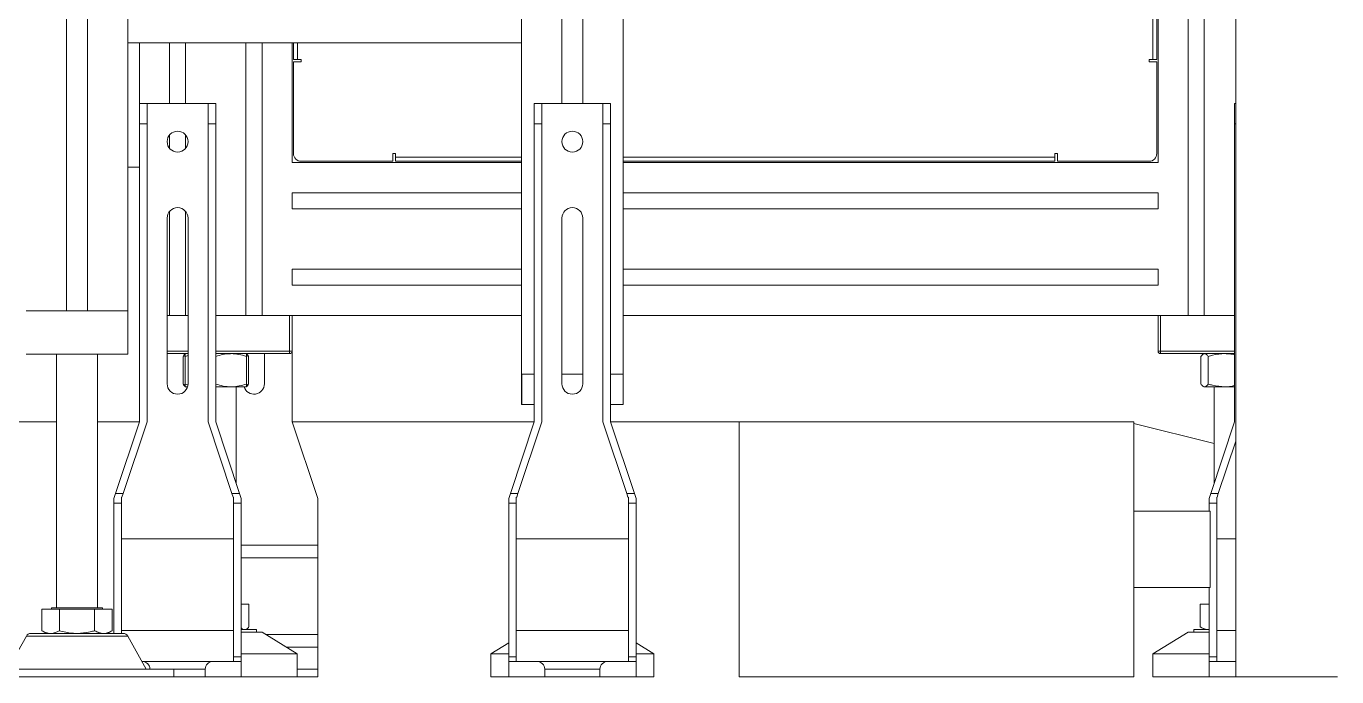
# Model space of a CAD drawing. Header units: millimetres. Extents: x 169 to 14583, y -399 to 10804.
# Drawn here: x 11879 to 12394, y 1076 to 1331 of the extents above; entities that cross this region are included whole.
import ezdxf

# ---------------------------------------------------------------- set-up
doc = ezdxf.new("R2010")
doc.units = ezdxf.units.MM
doc.header["$LTSCALE"] = 35

msp = doc.modelspace()

# ---------------------------------------------------------------- linework, layer by layer
at = {"color": 7, "linetype": 'Continuous', "lineweight": 18}
for p, q in [((12354.243, 1076.159), (12354.243, 2096.159)), ((11895.093, 1219.779), (11895.093, 1839.779)), ((11903.393, 1219.779), (11903.393, 1839.779)), ((11919.243, 1219.779), (11919.243, 1839.779)), ((12089.593, 1301.159), (12089.593, 1829.959)), ((12097.893, 1301.159), (12097.893, 1829.959)), ((12113.743, 1194.959), (12113.743, 1829.959)), ((12073.743, 1194.959), (12073.743, 1749.959)), ((12335.593, 1217.959), (12335.593, 1692.959)), ((12341.893, 1217.959), (12341.893, 1692.959)), ((12323.743, 1277.959), (12323.743, 1632.959)), ((12321.643, 1318.459), (12321.643, 1592.459)), ((12323.243, 1592.459), (12323.243, 1318.459)), ((12073.743, 1340.809), (12073.743, 1324.959)), ((12073.743, 1324.959), (11919.243, 1324.959)), ((11923.743, 1301.159), (11923.743, 1324.959)), ((11935.593, 1301.159), (11935.593, 1324.959)), ((11941.893, 1301.159), (11941.893, 1324.959)), ((11965.593, 1217.959), (11965.593, 1324.959)), ((11971.893, 1217.959), (11971.893, 1324.959)), ((11983.743, 1324.959), (11983.743, 1277.959)), ((11984.243, 1318.459), (11984.243, 1324.959)), ((11985.843, 1324.959), (11985.843, 1318.459)), ((11985.843, 1318.459), (11984.243, 1318.459)), ((11984.243, 1317.459), (11984.243, 1281.459)), ((11987.243, 1317.459), (11984.243, 1317.459)), ((11985.843, 1318.459), (11987.243, 1318.459)), ((11987.243, 1318.459), (11987.243, 1317.459)), ((12320.243, 1318.459), (12321.643, 1318.459)), ((12320.243, 1317.459), (12320.243, 1318.459)), ((12323.243, 1317.459), (12320.243, 1317.459)), ((12323.243, 1318.459), (12321.643, 1318.459)), ((12323.243, 1281.459), (12323.243, 1317.459)), ((11923.743, 1301.159), (11926.743, 1301.159)), ((11923.743, 1301.159), (11923.743, 1293.159)), ((11926.743, 1293.159), (11926.743, 1301.159)), ((11926.743, 1301.159), (11950.743, 1301.159)), ((11950.743, 1301.159), (11953.743, 1301.159)), ((11950.743, 1301.159), (11950.743, 1293.159)), ((11953.743, 1293.159), (11953.743, 1301.159)), ((12078.743, 1301.159), (12081.743, 1301.159)), ((12078.743, 1301.159), (12078.743, 1293.159)), ((12081.743, 1293.159), (12081.743, 1301.159)), ((12081.743, 1301.159), (12105.743, 1301.159)), ((12105.743, 1301.159), (12108.743, 1301.159)), ((12105.743, 1301.159), (12105.743, 1293.159)), ((12108.743, 1293.159), (12108.743, 1301.159)), ((12353.743, 1301.159), (12354.243, 1301.159)), ((12353.743, 1301.159), (12353.743, 1293.159)), ((11923.743, 1293.159), (11923.743, 1176.159)), ((11923.743, 1293.159), (11926.743, 1293.159)), ((11926.743, 1176.159), (11926.743, 1293.159)), ((11950.743, 1293.159), (11950.743, 1176.159)), ((11953.743, 1293.159), (11950.743, 1293.159)), ((11953.743, 1176.159), (11953.743, 1293.159)), ((12078.743, 1293.159), (12078.743, 1176.159)), ((12078.743, 1293.159), (12081.743, 1293.159)), ((12081.743, 1176.159), (12081.743, 1293.159)), ((12105.743, 1293.159), (12105.743, 1176.159)), ((12108.743, 1293.159), (12105.743, 1293.159)), ((12108.743, 1176.159), (12108.743, 1293.159)), ((12353.743, 1293.159), (12353.743, 1176.159)), ((12353.743, 1293.159), (12354.243, 1293.159)), ((11935.593, 1283.535), (11935.593, 1288.783)), ((11941.893, 1283.535), (11941.893, 1288.783)), ((12023.243, 1281.459), (12024.243, 1281.459)), ((12023.243, 1278.459), (12023.243, 1281.459)), ((12024.243, 1281.459), (12024.243, 1280.059)), ((12283.243, 1281.459), (12284.243, 1281.459)), ((12283.243, 1280.059), (12283.243, 1281.459)), ((12284.243, 1281.459), (12284.243, 1278.459)), ((11983.743, 1277.959), (12073.743, 1277.959)), ((11987.243, 1278.459), (12023.243, 1278.459)), ((12024.243, 1278.459), (12024.243, 1280.059)), ((12024.243, 1280.059), (12073.743, 1280.059)), ((12073.743, 1278.459), (12024.243, 1278.459)), ((12113.743, 1280.059), (12283.243, 1280.059)), ((12283.243, 1278.459), (12113.743, 1278.459)), ((12113.743, 1277.959), (12323.743, 1277.959)), ((12283.243, 1280.059), (12283.243, 1278.459)), ((12284.243, 1278.459), (12320.243, 1278.459)), ((11919.243, 1276.159), (11923.743, 1276.159)), ((11983.743, 1266.109), (12073.743, 1266.109)), ((11983.743, 1259.809), (11983.743, 1266.109)), ((12113.743, 1266.109), (12323.743, 1266.109)), ((12323.743, 1259.809), (12323.743, 1266.109)), ((11934.643, 1191.159), (11934.643, 1256.159)), ((11935.593, 1217.959), (11935.593, 1258.783)), ((11941.893, 1217.959), (11941.893, 1258.783)), ((11942.843, 1256.159), (11942.843, 1191.159)), ((11983.743, 1259.809), (12073.743, 1259.809)), ((12089.643, 1191.159), (12089.643, 1256.159)), ((12097.843, 1256.159), (12097.843, 1191.159)), ((12113.743, 1259.809), (12323.743, 1259.809)), ((11983.743, 1236.109), (12073.743, 1236.109)), ((11983.743, 1229.809), (11983.743, 1236.109)), ((12113.743, 1236.109), (12323.743, 1236.109)), ((12323.743, 1229.809), (12323.743, 1236.109)), ((11983.743, 1229.809), (12073.743, 1229.809)), ((12113.743, 1229.809), (12323.743, 1229.809)), ((11919.243, 1219.779), (11879.243, 1219.779)), ((11895.093, 1219.779), (11879.243, 1219.779)), ((11919.243, 1219.779), (11903.393, 1219.779)), ((11919.243, 1202.779), (11919.243, 1219.779)), ((11942.843, 1217.959), (11934.643, 1217.959)), ((11935.593, 1217.959), (11934.643, 1217.959)), ((11942.843, 1217.959), (11941.893, 1217.959)), ((11982.743, 1217.959), (11953.743, 1217.959)), ((11965.593, 1217.959), (11953.743, 1217.959)), ((12073.743, 1217.959), (11971.893, 1217.959)), ((11982.743, 1203.959), (11982.743, 1217.959)), ((11983.743, 1217.959), (11983.743, 1203.959)), ((12335.593, 1217.959), (12113.743, 1217.959)), ((12323.743, 1203.959), (12323.743, 1217.959)), ((12353.743, 1217.959), (12324.743, 1217.959)), ((12324.743, 1217.959), (12324.743, 1203.959)), ((12353.743, 1217.959), (12341.893, 1217.959)), ((11919.243, 1202.779), (11879.243, 1202.779)), ((11891.243, 1202.779), (11891.243, 1103.159)), ((11907.243, 1103.159), (11907.243, 1202.779)), ((11942.843, 1203.959), (11934.643, 1203.959)), ((11942.843, 1202.959), (11934.643, 1202.959)), ((11941.743, 1202.126), (11940.928, 1201.887)), ((11940.928, 1191.031), (11940.928, 1201.887)), ((11942.843, 1202.183), (11941.743, 1201.887)), ((11941.743, 1191.031), (11941.743, 1201.887)), ((11982.743, 1203.959), (11953.743, 1203.959)), ((11982.743, 1202.959), (11953.743, 1202.959)), ((11965.743, 1191.031), (11965.743, 1201.887)), ((11965.861, 1202.092), (11966.557, 1201.887)), ((11966.557, 1191.031), (11966.557, 1201.887)), ((11972.843, 1202.959), (11972.843, 1191.159)), ((11982.743, 1202.959), (11982.743, 1203.959)), ((11982.743, 1203.959), (11983.45, 1203.959)), ((11983.45, 1203.959), (11983.743, 1203.959)), ((11983.743, 1176.159), (11983.743, 1203.959)), ((12324.036, 1203.959), (12323.743, 1203.959)), ((12324.743, 1203.959), (12324.036, 1203.959)), ((12324.743, 1203.959), (12324.743, 1202.959)), ((12353.743, 1203.959), (12324.743, 1203.959)), ((12353.743, 1202.959), (12324.743, 1202.959)), ((12340.565, 1191.031), (12340.565, 1201.887)), ((12341.743, 1202.959), (12341.451, 1202.791)), ((12343.444, 1191.031), (12343.444, 1201.887)), ((12073.743, 1183.059), (12073.743, 1194.959)), ((12078.743, 1194.959), (12073.743, 1194.959)), ((12073.843, 1194.959), (12073.843, 1183.059)), ((12078.743, 1194.959), (12073.843, 1194.959)), ((12097.843, 1194.959), (12089.643, 1194.959)), ((12113.643, 1194.959), (12108.743, 1194.959)), ((12113.743, 1194.959), (12108.743, 1194.959)), ((12113.643, 1183.059), (12113.643, 1194.959)), ((12113.743, 1194.959), (12113.743, 1183.059)), ((11940.928, 1191.031), (11941.743, 1190.795)), ((11941.743, 1191.031), (11942.762, 1190.761)), ((11941.743, 1189.959), (11942.663, 1189.959)), ((11953.743, 1189.959), (11959.743, 1189.959)), ((11959.743, 1189.959), (11965.743, 1189.959)), ((11961.743, 1152.159), (11961.743, 1189.959)), ((11966.557, 1191.031), (11965.743, 1190.795)), ((12341.45, 1190.128), (12341.743, 1189.959)), ((12341.743, 1189.959), (12342.005, 1189.959)), ((12342.005, 1189.959), (12350.033, 1189.959)), ((12345.743, 1189.959), (12345.743, 1152.159)), ((12350.033, 1189.959), (12353.743, 1189.959)), ((12073.743, 1183.059), (12073.793, 1183.009)), ((12073.793, 1183.009), (12073.843, 1183.059)), ((12073.793, 1183.009), (12073.843, 1182.959)), ((12073.843, 1183.059), (12078.743, 1183.059)), ((12073.843, 1182.959), (12078.743, 1182.959)), ((12108.743, 1183.059), (12113.643, 1183.059)), ((12108.743, 1182.959), (12113.643, 1182.959)), ((12113.643, 1183.059), (12113.693, 1183.009)), ((12113.643, 1182.959), (12113.693, 1183.009)), ((12113.693, 1183.009), (12113.743, 1183.059)), ((11891.243, 1176.159), (11869.243, 1176.159)), ((11923.743, 1176.159), (11907.243, 1176.159)), ((11923.743, 1176.159), (11914.394, 1148.113)), ((11917.394, 1148.113), (11926.743, 1176.159)), ((11950.743, 1176.159), (11960.091, 1148.113)), ((11963.091, 1148.113), (11953.743, 1176.159)), ((11993.743, 1146.159), (11983.743, 1176.159)), ((12078.743, 1176.159), (11983.743, 1176.159)), ((12078.743, 1176.159), (12069.394, 1148.113)), ((12072.394, 1148.113), (12081.743, 1176.159)), ((12105.743, 1176.159), (12115.091, 1148.113)), ((12118.091, 1148.113), (12108.743, 1176.159)), ((12159.243, 1176.159), (12108.743, 1176.159)), ((12159.243, 1176.159), (12159.243, 1076.159)), ((12159.243, 1176.159), (12314.243, 1176.159)), ((12314.243, 1176.159), (12314.243, 1076.159)), ((12345.743, 1167.712), (12314.243, 1175.538)), ((12353.743, 1176.159), (12344.394, 1148.113)), ((12347.394, 1148.113), (12354.243, 1168.659)), ((11914.394, 1148.113), (11913.743, 1146.159)), ((11914.394, 1148.113), (11917.394, 1148.113)), ((11917.394, 1148.113), (11916.909, 1146.659)), ((11960.576, 1146.659), (11960.091, 1148.113)), ((11960.091, 1148.113), (11963.091, 1148.113)), ((11963.743, 1146.159), (11963.091, 1148.113)), ((12069.394, 1148.113), (12068.743, 1146.159)), ((12069.394, 1148.113), (12072.394, 1148.113)), ((12072.394, 1148.113), (12071.909, 1146.659)), ((12115.576, 1146.659), (12115.091, 1148.113)), ((12115.091, 1148.113), (12118.091, 1148.113)), ((12118.743, 1146.159), (12118.091, 1148.113)), ((12344.394, 1148.113), (12343.743, 1146.159)), ((12344.394, 1148.113), (12347.394, 1148.113)), ((12347.394, 1148.113), (12346.909, 1146.659)), ((11913.743, 1144.349), (11913.743, 1146.159)), ((11916.743, 1144.349), (11913.743, 1144.349)), ((11913.743, 1093.159), (11913.743, 1144.349)), ((11916.743, 1146.659), (11916.909, 1146.659)), ((11916.743, 1146.659), (11916.743, 1144.349)), ((11916.743, 1093.159), (11916.743, 1144.349)), ((11960.576, 1146.659), (11960.743, 1146.659)), ((11960.743, 1144.349), (11960.743, 1146.659)), ((11963.743, 1144.349), (11960.743, 1144.349)), ((11960.743, 1144.349), (11960.743, 1084.03)), ((11963.743, 1144.349), (11963.743, 1146.159)), ((11963.743, 1084.03), (11963.743, 1144.349)), ((11993.743, 1127.836), (11993.743, 1146.159)), ((12068.743, 1144.349), (12068.743, 1146.159)), ((12071.743, 1144.349), (12068.743, 1144.349)), ((12068.743, 1084.03), (12068.743, 1144.349)), ((12071.743, 1146.659), (12071.909, 1146.659)), ((12071.743, 1146.659), (12071.743, 1144.349)), ((12071.743, 1084.03), (12071.743, 1144.349)), ((12115.576, 1146.659), (12115.743, 1146.659)), ((12115.743, 1144.349), (12115.743, 1146.659)), ((12118.743, 1144.349), (12115.743, 1144.349)), ((12115.743, 1144.349), (12115.743, 1084.03)), ((12118.743, 1144.349), (12118.743, 1146.159)), ((12118.743, 1084.03), (12118.743, 1144.349)), ((12343.743, 1144.349), (12343.743, 1146.159)), ((12346.743, 1144.349), (12343.743, 1144.349)), ((12343.743, 1141.159), (12343.743, 1144.349)), ((12346.743, 1146.659), (12346.909, 1146.659)), ((12346.743, 1146.659), (12346.743, 1144.349)), ((12346.743, 1084.03), (12346.743, 1144.349)), ((12344.243, 1141.159), (12314.243, 1141.159)), ((12344.243, 1141.159), (12344.243, 1126.159)), ((11916.743, 1130.272), (11960.743, 1130.272)), ((11963.743, 1127.836), (11993.743, 1127.836)), ((11993.743, 1127.836), (11993.743, 1122.84)), ((12071.743, 1130.272), (12115.743, 1130.272)), ((12346.743, 1130.272), (12354.243, 1130.272)), ((11963.743, 1122.84), (11993.743, 1122.84)), ((11993.743, 1122.84), (11993.743, 1092.798)), ((12344.243, 1126.159), (12344.243, 1111.159)), ((12314.243, 1111.159), (12344.243, 1111.159)), ((12343.743, 1084.03), (12343.743, 1111.159)), ((11885.386, 1102.659), (11885.386, 1094.231)), ((11885.386, 1102.659), (11892.315, 1102.659)), ((11889.243, 1103.159), (11889.243, 1102.659)), ((11889.243, 1103.159), (11909.243, 1103.159)), ((11892.315, 1102.659), (11892.315, 1094.231)), ((11892.315, 1102.659), (11906.171, 1102.659)), ((11906.171, 1102.659), (11906.171, 1094.231)), ((11906.171, 1102.659), (11913.099, 1102.659)), ((11909.243, 1102.659), (11909.243, 1103.159)), ((11913.099, 1102.659), (11913.099, 1094.231)), ((11963.743, 1104.659), (11966.776, 1104.659)), ((11966.776, 1104.659), (11966.776, 1095.703)), ((12340.274, 1104.659), (12340.274, 1095.703)), ((12340.274, 1104.659), (12343.743, 1104.659)), ((11879.35, 1092.13), (11872.144, 1079.159)), ((11879.35, 1092.13), (11919.135, 1092.13)), ((11881.099, 1093.159), (11917.387, 1093.159)), ((11885.386, 1094.231), (11887.243, 1093.159)), ((11911.243, 1093.159), (11913.099, 1094.231)), ((11960.743, 1094.279), (11916.743, 1094.279)), ((11926.341, 1079.159), (11919.135, 1092.13)), ((11963.743, 1094.659), (11969.743, 1094.659)), ((11971.279, 1093.659), (11963.743, 1093.659)), ((11965.434, 1094.659), (11965.84, 1094.893)), ((11969.743, 1093.659), (11969.743, 1094.659)), ((11971.888, 1093.659), (11971.279, 1093.659)), ((11985.743, 1085.159), (11971.888, 1093.659)), ((11973.291, 1092.798), (11993.743, 1092.798)), ((11993.743, 1092.798), (11993.743, 1087.802)), ((12115.743, 1094.279), (12071.743, 1094.279)), ((12335.598, 1093.659), (12321.743, 1085.159)), ((12338.679, 1093.659), (12335.598, 1093.659)), ((12337.743, 1094.659), (12337.743, 1093.659)), ((12337.743, 1094.659), (12343.743, 1094.659)), ((12343.743, 1093.659), (12338.679, 1093.659)), ((12340.722, 1095.466), (12340.274, 1095.703)), ((12340.704, 1095.437), (12342.051, 1094.659)), ((12354.243, 1094.279), (12346.743, 1094.279)), ((11993.743, 1087.802), (11981.434, 1087.802)), ((11993.743, 1087.802), (11993.743, 1079.159)), ((12068.743, 1089.453), (12061.743, 1085.159)), ((12125.743, 1085.159), (12118.743, 1089.453)), ((11924.675, 1082.159), (11924.885, 1082.159)), ((11924.885, 1082.159), (11952.601, 1082.159)), ((11952.601, 1082.159), (11963.743, 1082.159)), ((11960.743, 1082.159), (11960.743, 1084.03)), ((11960.743, 1084.03), (11963.743, 1084.03)), ((11984.669, 1085.159), (11963.743, 1085.159)), ((11963.743, 1082.159), (11963.743, 1084.03)), ((11963.743, 1076.159), (11963.743, 1082.159)), ((11985.743, 1085.159), (11984.669, 1085.159)), ((11985.743, 1076.159), (11985.743, 1085.159)), ((12061.743, 1085.159), (12061.743, 1076.159)), ((12068.743, 1085.159), (12061.743, 1085.159)), ((12068.743, 1084.03), (12071.743, 1084.03)), ((12068.743, 1082.159), (12068.743, 1084.03)), ((12068.743, 1082.159), (12079.885, 1082.159)), ((12068.743, 1076.159), (12068.743, 1082.159)), ((12071.743, 1084.03), (12071.743, 1082.159)), ((12079.885, 1082.159), (12107.601, 1082.159)), ((12107.601, 1082.159), (12118.743, 1082.159)), ((12115.743, 1084.03), (12118.743, 1084.03)), ((12115.743, 1082.159), (12115.743, 1084.03)), ((12125.743, 1085.159), (12118.743, 1085.159)), ((12118.743, 1082.159), (12118.743, 1084.03)), ((12118.743, 1076.159), (12118.743, 1082.159)), ((12125.743, 1076.159), (12125.743, 1085.159)), ((12321.743, 1085.159), (12321.743, 1076.159)), ((12327.177, 1085.159), (12321.743, 1085.159)), ((12343.743, 1085.159), (12327.177, 1085.159)), ((12343.743, 1084.03), (12346.743, 1084.03)), ((12343.743, 1082.159), (12343.743, 1084.03)), ((12343.743, 1082.159), (12354.243, 1082.159)), ((12343.743, 1076.159), (12343.743, 1082.159)), ((12346.743, 1084.03), (12346.743, 1082.159)), ((11861.243, 1079.159), (11937.243, 1079.159)), ((11861.243, 1076.159), (11937.243, 1076.159)), ((11937.243, 1076.159), (11937.243, 1079.159)), ((11949.601, 1079.159), (11937.243, 1079.159)), ((11949.601, 1076.159), (11937.243, 1076.159)), ((11949.601, 1076.159), (11949.601, 1079.159)), ((11963.743, 1076.159), (11949.601, 1076.159)), ((11963.743, 1076.159), (11985.743, 1076.159)), ((11993.743, 1079.159), (11985.743, 1079.159)), ((11993.743, 1076.159), (11985.743, 1076.159)), ((11993.743, 1079.159), (11993.743, 1076.159)), ((12061.743, 1076.159), (12068.743, 1076.159)), ((12082.885, 1076.159), (12068.743, 1076.159)), ((12082.885, 1079.159), (12082.885, 1076.159)), ((12104.601, 1079.159), (12082.885, 1079.159)), ((12104.601, 1076.159), (12082.885, 1076.159)), ((12104.601, 1076.159), (12104.601, 1079.159)), ((12118.743, 1076.159), (12104.601, 1076.159)), ((12118.743, 1076.159), (12125.737, 1076.159)), ((12125.737, 1076.159), (12125.743, 1076.159)), ((12159.243, 1076.159), (12314.243, 1076.159)), ((12321.743, 1076.159), (12343.743, 1076.159)), ((12354.243, 1076.159), (12343.743, 1076.159)), ((12394.243, 1076.159), (12354.243, 1076.159))]:
    msp.add_line(p, q, dxfattribs=at)
for centre in [(11938.743, 1286.159), (12093.743, 1286.159)]:
    msp.add_circle(centre, 4.1, dxfattribs=at)
for centre, radius, start, end in [((11987.243, 1281.459), 3, 180, 270), ((12320.243, 1281.459), 3, 270, 0), ((11938.743, 1256.159), 4.1, 0, 180), ((12093.743, 1256.159), 4.1, 0, 180), ((11982.743, 1203.959), 1, 270, 0), ((12324.743, 1203.959), 1, 180, 270), ((11938.743, 1191.159), 4.1, 180, 0), ((11968.743, 1191.159), 4.1, 197.01865, 0), ((12093.743, 1191.159), 4.1, 180, 0), ((11881.099, 1091.159), 2, 90, 150.9454), ((11917.387, 1091.159), 2, 29.0546, 90), ((11924.885, 1079.159), 3, 0, 90), ((11952.601, 1079.159), 3, 90, 180), ((12079.885, 1079.159), 3, 0, 90), ((12107.601, 1079.159), 3, 90, 180)]:
    msp.add_arc(centre, radius, start, end, dxfattribs=at)
for points, knots in [([(11940.928, 1201.887), (11941.005, 1202.052), (11941.237, 1202.546), (11941.478, 1202.68), (11941.638, 1202.77)], [0, 0, 0, 0, 0.3335263, 1, 1, 1, 1]), ([(11941.743, 1201.887), (11941.743, 1202.049), (11941.743, 1202.677), (11941.743, 1202.839), (11941.743, 1202.959)], [0, 0, 0, 0, 0.2575513, 1, 1, 1, 1]), ([(11959.743, 1202.959), (11959.6, 1202.958), (11958.523, 1202.948), (11956.493, 1202.714), (11954.665, 1202.164), (11953.743, 1201.887)], [0, 0, 0, 0, 0.0700986, 0.5307888, 1, 1, 1, 1]), ([(11965.743, 1201.887), (11964.768, 1202.187), (11962.802, 1202.791), (11960.768, 1202.903), (11959.743, 1202.959)], [0, 0, 0, 0, 0.495458, 1, 1, 1, 1]), ([(11965.743, 1202.959), (11965.743, 1202.839), (11965.743, 1202.677), (11965.743, 1202.049), (11965.743, 1201.887)], [0, 0, 0, 0, 0.7424487, 1, 1, 1, 1]), ([(11966.557, 1201.887), (11966.336, 1202.336), (11966.102, 1202.808), (11965.862, 1202.883), (11965.85, 1202.886)], [0, 0, 0, 0, 0.948989, 1, 1, 1, 1]), ([(12342.005, 1202.959), (12341.97, 1202.958), (12341.712, 1202.948), (12341.225, 1202.714), (12340.786, 1202.164), (12340.565, 1201.887)], [0, 0, 0, 0, 0.0700986, 0.5307888, 1, 1, 1, 1]), ([(12343.444, 1201.887), (12343.21, 1202.187), (12342.738, 1202.791), (12342.251, 1202.903), (12342.005, 1202.959)], [0, 0, 0, 0, 0.495458, 1, 1, 1, 1]), ([(12350.033, 1202.959), (12348.376, 1202.839), (12346.145, 1202.677), (12343.997, 1202.049), (12343.444, 1201.887)], [0, 0, 0, 0, 0.7424487, 1, 1, 1, 1]), ([(12353.743, 1202.479), (12353.107, 1202.637), (12351.886, 1202.94), (12350.633, 1202.953), (12350.033, 1202.959)], [0, 0, 0, 0, 0.5211408, 1, 1, 1, 1]), ([(11941.638, 1190.148), (11941.478, 1190.238), (11941.237, 1190.372), (11941.005, 1190.866), (11940.928, 1191.031)], [0, 0, 0, 0, 0.6664737, 1, 1, 1, 1]), ([(11941.743, 1189.959), (11941.743, 1190.079), (11941.743, 1190.241), (11941.743, 1190.869), (11941.743, 1191.031)], [0, 0, 0, 0, 0.7424487, 1, 1, 1, 1]), ([(11953.743, 1191.031), (11954.717, 1190.731), (11956.684, 1190.127), (11958.717, 1190.015), (11959.743, 1189.959)], [0, 0, 0, 0, 0.495458, 1, 1, 1, 1]), ([(11959.743, 1189.959), (11959.885, 1189.96), (11960.962, 1189.97), (11962.993, 1190.204), (11964.82, 1190.753), (11965.743, 1191.031)], [0, 0, 0, 0, 0.0700986, 0.5307888, 1, 1, 1, 1]), ([(11965.743, 1191.031), (11965.743, 1190.869), (11965.743, 1190.241), (11965.743, 1190.079), (11965.743, 1189.959)], [0, 0, 0, 0, 0.25755135, 1, 1, 1, 1]), ([(11965.848, 1190.031), (11965.861, 1190.035), (11966.102, 1190.109), (11966.336, 1190.583), (11966.557, 1191.031)], [0, 0, 0, 0, 0.0539949, 1, 1, 1, 1]), ([(12340.565, 1191.031), (12340.799, 1190.731), (12341.271, 1190.127), (12341.758, 1190.015), (12342.005, 1189.959)], [0, 0, 0, 0, 0.49545796, 1, 1, 1, 1]), ([(12342.005, 1189.959), (12342.039, 1189.96), (12342.297, 1189.97), (12342.784, 1190.204), (12343.223, 1190.753), (12343.444, 1191.031)], [0, 0, 0, 0, 0.0700986, 0.5307888, 1, 1, 1, 1]), ([(12343.444, 1191.031), (12343.997, 1190.869), (12346.145, 1190.241), (12348.376, 1190.079), (12350.033, 1189.959)], [0, 0, 0, 0, 0.25755135, 1, 1, 1, 1]), ([(12350.033, 1189.959), (12350.633, 1189.965), (12351.886, 1189.978), (12353.107, 1190.281), (12353.743, 1190.438)], [0, 0, 0, 0, 0.4788592, 1, 1, 1, 1]), ([(11885.386, 1094.231), (11885.949, 1093.931), (11887.084, 1093.327), (11888.258, 1093.215), (11888.85, 1093.159)], [0, 0, 0, 0, 0.495458, 1, 1, 1, 1]), ([(11888.85, 1093.159), (11888.933, 1093.16), (11889.554, 1093.17), (11890.727, 1093.404), (11891.782, 1093.953), (11892.315, 1094.231)], [0, 0, 0, 0, 0.0700986, 0.5307888, 1, 1, 1, 1]), ([(11892.315, 1094.231), (11893.984, 1093.81), (11896.268, 1093.234), (11898.613, 1093.175), (11899.243, 1093.159)], [0, 0, 0, 0, 0.73136639, 1, 1, 1, 1]), ([(11899.243, 1093.159), (11900.985, 1093.279), (11903.331, 1093.441), (11905.589, 1094.069), (11906.171, 1094.231)], [0, 0, 0, 0, 0.7424487, 1, 1, 1, 1]), ([(11906.171, 1094.231), (11906.733, 1093.931), (11907.869, 1093.327), (11909.043, 1093.215), (11909.635, 1093.159)], [0, 0, 0, 0, 0.495458, 1, 1, 1, 1]), ([(11909.635, 1093.159), (11909.717, 1093.16), (11910.339, 1093.17), (11911.511, 1093.404), (11912.567, 1093.953), (11913.099, 1094.231)], [0, 0, 0, 0, 0.0700986, 0.5307888, 1, 1, 1, 1]), ([(11963.743, 1095.372), (11964.017, 1095.11), (11964.445, 1094.702), (11964.884, 1094.67), (11965.042, 1094.659)], [0, 0, 0, 0, 0.6408929, 1, 1, 1, 1]), ([(11965.042, 1094.659), (11965.478, 1094.776), (11966.065, 1094.933), (11966.63, 1095.546), (11966.776, 1095.703)], [0, 0, 0, 0, 0.7424487, 1, 1, 1, 1]), ([(12340.274, 1095.703), (12341.18, 1095.285), (12342.324, 1094.758), (12343.499, 1094.696), (12343.743, 1094.683)], [0, 0, 0, 0, 0.7925166, 1, 1, 1, 1])]:
    msp.add_open_spline(points, degree=3, knots=knots, dxfattribs=at)

doc.saveas('drawing.dxf')
